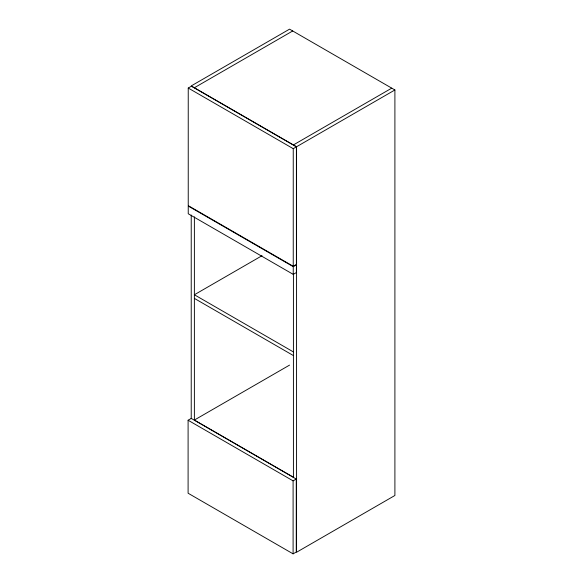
<?xml version="1.0" encoding="UTF-8"?>
<svg xmlns="http://www.w3.org/2000/svg" width="583" height="583" viewBox="0 0 583 583"><rect width="100%" height="100%" fill="white"/><g stroke="black" fill="none" stroke-linecap="round" stroke-linejoin="round"><path stroke-width="0.87" d="M188.236 88.048L191.399 86.226L296.397 146.843L296.397 264.442L293.242 266.263L188.236 205.646L188.236 88.048L293.242 148.672L296.397 146.843M194.379 87.742L292.71 30.972M293.417 144.919L391.74 88.15M296.572 146.741L394.902 89.971L394.902 495.477L296.572 552.247L296.572 146.741L191.224 85.92L289.554 29.15L394.902 89.971M262.029 255.697L194.379 294.758L293.417 351.928M293.242 266.671L296.397 264.85L296.397 272.553L293.242 274.374L188.236 213.757L188.236 206.047L293.242 266.671L293.242 274.374M188.098 420.241L191.26 418.412L296.259 479.037L296.259 552.028L293.096 553.85L188.098 493.225L188.098 420.241L293.096 480.858L296.259 479.037M289.562 365.104L194.379 420.051L293.417 477.229M194.379 298.401L293.417 355.579M293.417 274.025L293.417 477.688M293.242 148.672L293.242 266.263M293.096 480.858L293.096 553.85M194.379 216.854L194.379 420.511M191.224 215.025L191.224 418.689"/></g></svg>
